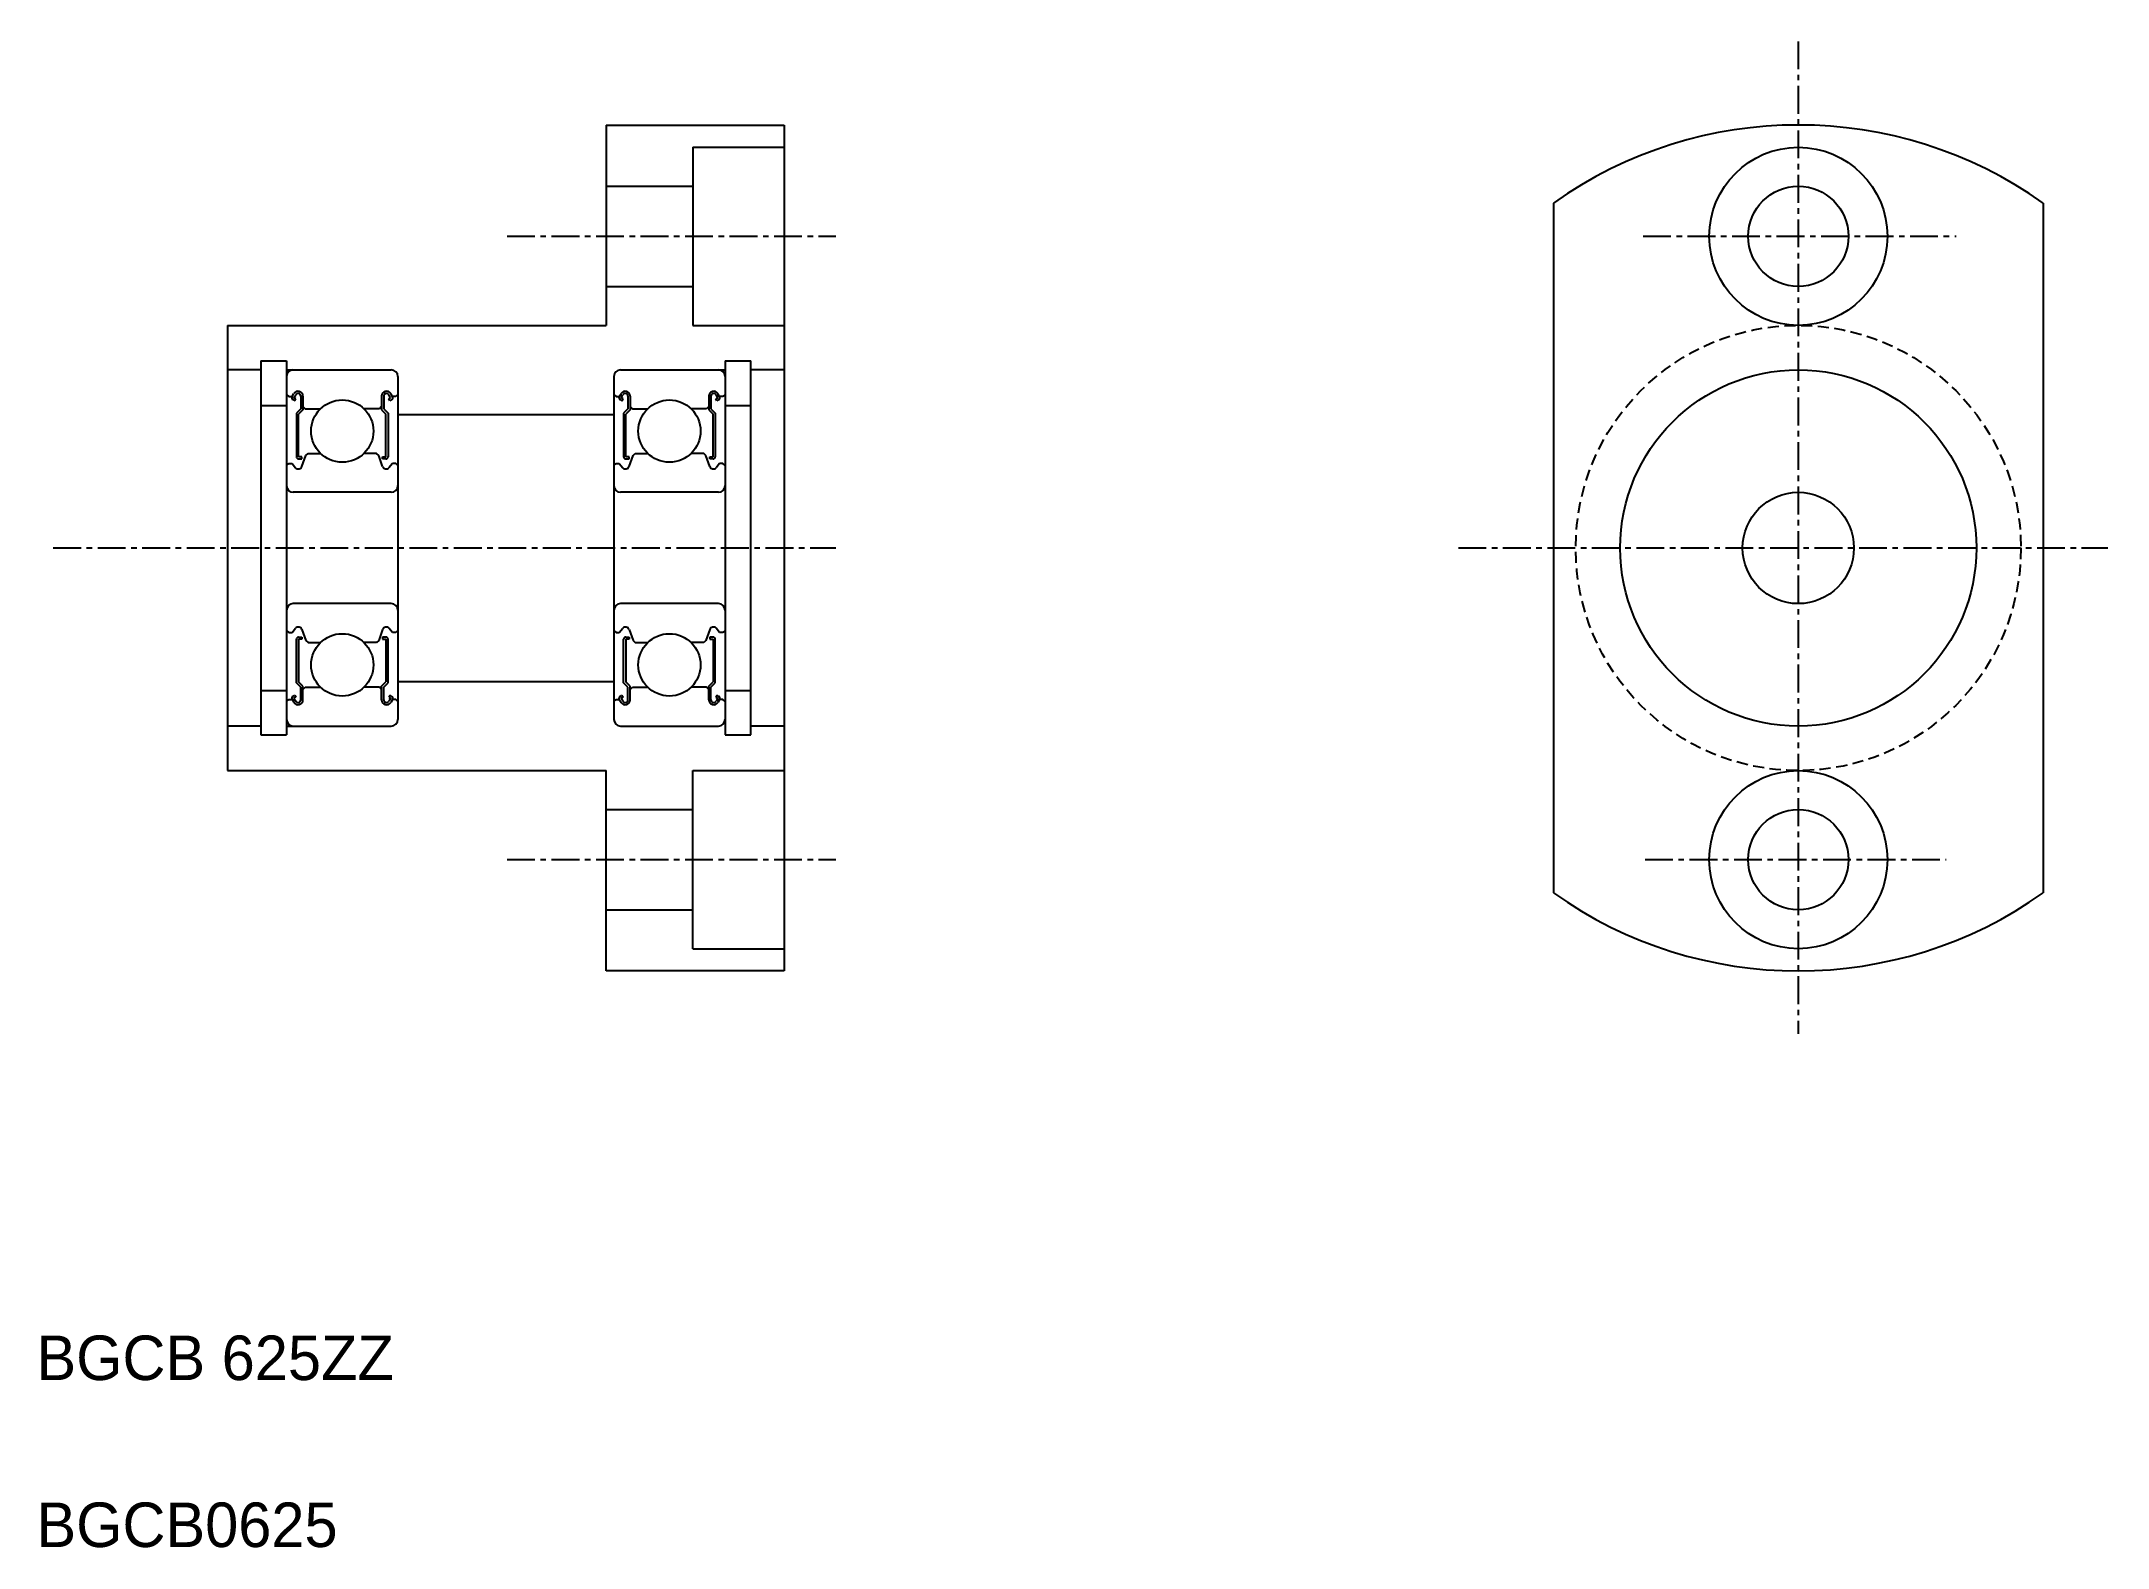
# Model space of a CAD drawing. Extents: x 101.7 to 194.5, y 72.2 to 139.8.
import ezdxf

# ---------------------------------------------------------------- set-up
doc = ezdxf.new("R2010")
doc.units = 0
doc.linetypes.add('CENTER', pattern=[2, 1.25, -0.25, 0.25, -0.25])
doc.linetypes.add('DASHED', pattern=[0.75, 0.5, -0.25])
doc.layers.get('0').update_dxf_attribs({"linetype": 'CONTINUOUS'})
doc.layers.add('CENTER', color=1, linetype='CENTER')

msp = doc.modelspace()

# ---------------------------------------------------------------- linework, layer by layer
at = {"color": 7, "linetype": 'CONTINUOUS'}
for p, q in [((127.079, 136.07), (135.079, 136.07)), ((127.079, 136.07), (127.079, 127.07)), ((129.079, 136.07), (129.079, 136.07)), ((131.079, 136.07), (131.079, 136.07)), ((135.079, 136.07), (135.079, 98.07)), ((130.979, 135.07), (130.979, 127.07)), ((130.979, 135.07), (135.079, 135.07)), ((127.079, 133.32), (130.979, 133.32)), ((169.643, 132.562), (169.643, 101.578)), ((191.643, 132.562), (191.643, 101.578)), ((127.079, 128.82), (130.979, 128.82)), ((110.079, 127.07), (110.079, 107.07)), ((110.079, 127.07), (127.079, 127.07)), ((130.979, 127.07), (135.079, 127.07)), ((111.569, 125.47), (111.569, 108.67)), ((111.569, 125.47), (112.729, 125.47)), ((112.729, 125.47), (112.729, 108.67)), ((132.429, 125.47), (132.429, 108.67)), ((132.429, 125.47), (133.589, 125.47)), ((133.589, 108.67), (133.589, 125.47)), ((111.569, 125.07), (110.079, 125.07)), ((112.729, 125.07), (117.429, 125.07)), ((117.729, 124.77), (117.729, 109.37)), ((127.429, 124.77), (127.429, 109.37)), ((127.729, 125.07), (132.429, 125.07)), ((135.079, 125.07), (133.589, 125.07)), ((111.569, 123.47), (112.729, 123.47)), ((112.729, 123.97), (112.829, 123.87)), ((112.829, 123.87), (112.973, 123.87)), ((112.973, 123.87), (113.053, 124.005)), ((113.009, 123.736), (113.094, 123.687)), ((113.058, 123.821), (113.138, 123.956)), ((113.143, 123.772), (113.058, 123.821)), ((113.094, 123.687), (113.143, 123.772)), ((113.364, 123.895), (113.364, 123.32)), ((113.462, 123.895), (113.462, 123.279)), ((116.996, 123.895), (116.996, 123.279)), ((117.093, 123.895), (117.093, 123.32)), ((117.315, 123.772), (117.4, 123.821)), ((117.364, 123.687), (117.315, 123.772)), ((117.4, 123.821), (117.32, 123.956)), ((117.449, 123.736), (117.364, 123.687)), ((117.484, 123.87), (117.405, 124.005)), ((117.629, 123.87), (117.484, 123.87)), ((117.729, 123.97), (117.629, 123.87)), ((127.429, 123.97), (127.529, 123.87)), ((127.529, 123.87), (127.673, 123.87)), ((127.673, 123.87), (127.753, 124.005)), ((127.709, 123.736), (127.794, 123.687)), ((127.758, 123.821), (127.838, 123.956)), ((127.843, 123.772), (127.758, 123.821)), ((127.794, 123.687), (127.843, 123.772)), ((128.064, 123.895), (128.064, 123.32)), ((128.162, 123.895), (128.162, 123.279)), ((131.696, 123.895), (131.696, 123.279)), ((131.793, 123.895), (131.793, 123.32)), ((132.015, 123.772), (132.1, 123.821)), ((132.064, 123.687), (132.015, 123.772)), ((132.1, 123.821), (132.02, 123.956)), ((132.149, 123.736), (132.064, 123.687)), ((132.184, 123.87), (132.105, 124.005)), ((132.329, 123.87), (132.184, 123.87)), ((132.429, 123.97), (132.329, 123.87)), ((132.429, 123.47), (133.589, 123.47)), ((113.364, 123.32), (113.169, 123.124)), ((113.169, 123.124), (113.169, 121.168)), ((113.462, 123.279), (113.267, 123.084)), ((113.267, 121.168), (113.267, 123.084)), ((113.462, 123.42), (113.562, 123.32)), ((113.562, 123.32), (114.249, 123.32)), ((116.896, 123.32), (116.209, 123.32)), ((116.996, 123.42), (116.896, 123.32)), ((116.996, 123.279), (117.191, 123.084)), ((117.093, 123.32), (117.289, 123.124)), ((117.191, 121.168), (117.191, 123.084)), ((117.289, 123.124), (117.289, 121.168)), ((117.729, 123.07), (127.429, 123.07)), ((128.064, 123.32), (127.869, 123.124)), ((127.869, 123.124), (127.869, 121.168)), ((128.162, 123.279), (127.967, 123.084)), ((127.967, 121.168), (127.967, 123.084)), ((128.162, 123.42), (128.262, 123.32)), ((128.262, 123.32), (128.949, 123.32)), ((131.596, 123.32), (130.909, 123.32)), ((131.696, 123.42), (131.596, 123.32)), ((131.696, 123.279), (131.891, 123.084)), ((131.793, 123.32), (131.989, 123.124)), ((131.891, 121.168), (131.891, 123.084)), ((131.989, 123.124), (131.989, 121.168)), ((112.729, 120.77), (112.829, 120.87)), ((112.829, 120.87), (112.973, 120.87)), ((112.973, 120.87), (113.131, 120.677)), ((113.413, 121.168), (113.267, 121.168)), ((113.267, 121.07), (113.413, 121.07)), ((113.413, 120.735), (113.592, 121.226)), ((113.413, 121.07), (113.413, 121.168)), ((113.592, 121.226), (113.692, 121.32)), ((113.692, 121.32), (114.249, 121.32)), ((116.766, 121.32), (116.209, 121.32)), ((116.866, 121.226), (116.766, 121.32)), ((117.044, 120.735), (116.866, 121.226)), ((117.044, 121.168), (117.191, 121.168)), ((117.044, 121.07), (117.044, 121.168)), ((117.191, 121.07), (117.044, 121.07)), ((117.484, 120.87), (117.327, 120.677)), ((117.629, 120.87), (117.484, 120.87)), ((117.729, 120.77), (117.629, 120.87)), ((127.429, 120.77), (127.529, 120.87)), ((127.529, 120.87), (127.673, 120.87)), ((127.673, 120.87), (127.831, 120.677)), ((128.113, 121.168), (127.967, 121.168)), ((127.967, 121.07), (128.113, 121.07)), ((128.113, 120.735), (128.292, 121.226)), ((128.113, 121.07), (128.113, 121.168)), ((128.292, 121.226), (128.392, 121.32)), ((128.392, 121.32), (128.949, 121.32)), ((131.466, 121.32), (130.909, 121.32)), ((131.566, 121.226), (131.466, 121.32)), ((131.744, 120.735), (131.566, 121.226)), ((131.744, 121.07), (131.744, 121.168)), ((131.744, 121.168), (131.891, 121.168)), ((131.891, 121.07), (131.744, 121.07)), ((132.184, 120.87), (132.027, 120.677)), ((132.329, 120.87), (132.184, 120.87)), ((132.429, 120.77), (132.329, 120.87)), ((117.429, 119.57), (113.029, 119.57)), ((132.129, 119.57), (127.729, 119.57)), ((117.429, 114.57), (113.029, 114.57)), ((132.129, 114.57), (127.729, 114.57)), ((112.729, 113.37), (112.829, 113.27)), ((112.829, 113.27), (112.973, 113.27)), ((112.973, 113.27), (113.131, 113.462)), ((113.413, 113.404), (113.592, 112.914)), ((117.044, 113.404), (116.866, 112.914)), ((117.484, 113.27), (117.327, 113.462)), ((117.629, 113.27), (117.484, 113.27)), ((117.729, 113.37), (117.629, 113.27)), ((127.429, 113.37), (127.529, 113.27)), ((127.529, 113.27), (127.673, 113.27)), ((127.673, 113.27), (127.831, 113.462)), ((128.113, 113.404), (128.292, 112.914)), ((131.744, 113.404), (131.566, 112.914)), ((132.184, 113.27), (132.027, 113.462)), ((132.329, 113.27), (132.184, 113.27)), ((132.429, 113.37), (132.329, 113.27)), ((113.169, 111.015), (113.169, 112.972)), ((113.267, 113.07), (113.413, 113.07)), ((113.267, 112.972), (113.267, 111.056)), ((113.413, 112.972), (113.267, 112.972)), ((113.413, 113.07), (113.413, 112.972)), ((113.592, 112.914), (113.692, 112.82)), ((113.692, 112.82), (114.249, 112.82)), ((116.766, 112.82), (116.209, 112.82)), ((116.866, 112.914), (116.766, 112.82)), ((117.191, 113.07), (117.044, 113.07)), ((117.044, 113.07), (117.044, 112.972)), ((117.044, 112.972), (117.191, 112.972)), ((117.191, 112.972), (117.191, 111.056)), ((117.289, 111.015), (117.289, 112.972)), ((127.869, 111.015), (127.869, 112.972)), ((127.967, 113.07), (128.113, 113.07)), ((127.967, 112.972), (127.967, 111.056)), ((128.113, 112.972), (127.967, 112.972)), ((128.113, 113.07), (128.113, 112.972)), ((128.292, 112.914), (128.392, 112.82)), ((128.392, 112.82), (128.949, 112.82)), ((131.466, 112.82), (130.909, 112.82)), ((131.566, 112.914), (131.466, 112.82)), ((131.744, 113.07), (131.744, 112.972)), ((131.891, 113.07), (131.744, 113.07)), ((131.744, 112.972), (131.891, 112.972)), ((131.891, 112.972), (131.891, 111.056)), ((131.989, 111.015), (131.989, 112.972)), ((111.569, 110.67), (112.729, 110.67)), ((113.364, 110.82), (113.169, 111.015)), ((113.462, 110.86), (113.267, 111.056)), ((113.364, 110.245), (113.364, 110.82)), ((113.462, 110.245), (113.462, 110.86)), ((113.462, 110.72), (113.562, 110.82)), ((113.562, 110.82), (114.249, 110.82)), ((116.896, 110.82), (116.209, 110.82)), ((116.996, 110.72), (116.896, 110.82)), ((116.996, 110.86), (117.191, 111.056)), ((116.996, 110.245), (116.996, 110.86)), ((117.093, 110.82), (117.289, 111.015)), ((117.093, 110.245), (117.093, 110.82)), ((117.729, 111.07), (127.429, 111.07)), ((128.064, 110.82), (127.869, 111.015)), ((128.162, 110.86), (127.967, 111.056)), ((128.064, 110.245), (128.064, 110.82)), ((128.162, 110.245), (128.162, 110.86)), ((128.162, 110.72), (128.262, 110.82)), ((128.262, 110.82), (128.949, 110.82)), ((131.596, 110.82), (130.909, 110.82)), ((131.696, 110.72), (131.596, 110.82)), ((131.696, 110.86), (131.891, 111.056)), ((131.696, 110.245), (131.696, 110.86)), ((131.793, 110.82), (131.989, 111.015)), ((131.793, 110.245), (131.793, 110.82)), ((132.429, 110.67), (133.589, 110.67)), ((112.729, 110.17), (112.829, 110.27)), ((112.829, 110.27), (112.973, 110.27)), ((112.973, 110.27), (113.053, 110.135)), ((113.009, 110.403), (113.094, 110.452)), ((113.143, 110.368), (113.058, 110.319)), ((113.058, 110.319), (113.138, 110.184)), ((113.094, 110.452), (113.143, 110.368)), ((117.364, 110.452), (117.315, 110.368)), ((117.315, 110.368), (117.4, 110.319)), ((117.4, 110.319), (117.32, 110.184)), ((117.449, 110.403), (117.364, 110.452)), ((117.484, 110.27), (117.405, 110.135)), ((117.629, 110.27), (117.484, 110.27)), ((117.729, 110.17), (117.629, 110.27)), ((127.429, 110.17), (127.529, 110.27)), ((127.529, 110.27), (127.673, 110.27)), ((127.673, 110.27), (127.753, 110.135)), ((127.709, 110.403), (127.794, 110.452)), ((127.843, 110.368), (127.758, 110.319)), ((127.758, 110.319), (127.838, 110.184)), ((127.794, 110.452), (127.843, 110.368)), ((132.064, 110.452), (132.015, 110.368)), ((132.015, 110.368), (132.1, 110.319)), ((132.1, 110.319), (132.02, 110.184)), ((132.149, 110.403), (132.064, 110.452)), ((132.184, 110.27), (132.105, 110.135)), ((132.329, 110.27), (132.184, 110.27)), ((132.429, 110.17), (132.329, 110.27)), ((111.569, 109.07), (110.079, 109.07)), ((111.569, 108.67), (112.729, 108.67)), ((112.729, 109.07), (117.429, 109.07)), ((127.729, 109.07), (132.129, 109.07)), ((132.429, 108.67), (133.589, 108.67)), ((135.079, 109.07), (133.589, 109.07)), ((110.079, 107.07), (127.079, 107.07)), ((127.079, 98.07), (127.079, 107.07)), ((130.979, 99.07), (130.979, 107.07)), ((130.979, 107.07), (135.079, 107.07)), ((127.079, 105.32), (130.979, 105.32)), ((127.079, 100.82), (130.979, 100.82)), ((130.979, 99.07), (135.079, 99.07)), ((135.079, 98.07), (127.079, 98.07))]:
    msp.add_line(p, q, dxfattribs=at)
for centre, radius in [((180.643, 131.07), 4), ((180.643, 131.07), 2.25), ((180.643, 117.07), 8), ((115.229, 122.32), 1.4), ((129.929, 122.32), 1.4), ((180.643, 117.07), 2.5), ((115.229, 111.82), 1.4), ((129.929, 111.82), 1.4), ((180.643, 103.07), 4), ((180.643, 103.07), 2.25)]:
    msp.add_circle(centre, radius, dxfattribs=at)
at = {"color": 3, "linetype": 'DASHED'}
msp.add_circle((180.643, 117.07), 10, dxfattribs=at)
at = {"color": 7, "linetype": 'CONTINUOUS'}
for centre, radius, start, end in [((180.643, 117.07), 19, 54.62346, 125.37654), ((113.029, 124.77), 0.3, 90, 180), ((117.429, 124.77), 0.3, 0, 90), ((127.729, 124.77), 0.3, 90, 180), ((132.129, 124.77), 0.3, 0, 90), ((113.058, 123.821), 0.0978, 150.01376, 239.99626), ((113.243, 123.895), 0.219, 0, 150.00027), ((113.243, 123.895), 0.121, 0, 150.00005), ((117.215, 123.895), 0.219, 29.99973, 180), ((117.215, 123.895), 0.121, 29.99995, 180), ((117.4, 123.821), 0.0978, 300.00374, 29.98624), ((127.758, 123.821), 0.0978, 150.01376, 239.99626), ((127.943, 123.895), 0.219, 0, 150.00027), ((127.943, 123.895), 0.121, 0, 150.00005), ((131.915, 123.895), 0.219, 29.99973, 180), ((131.915, 123.895), 0.121, 29.99995, 180), ((132.1, 123.821), 0.0978, 300.00374, 29.98624), ((113.256, 120.783), 0.164, 220.00009, 343.15288), ((113.267, 121.168), 0.0978, 180.00005, 270.00003), ((117.201, 120.783), 0.164, 196.84712, 319.99991), ((117.191, 121.168), 0.0978, 269.99997, 359.99995), ((127.956, 120.783), 0.164, 220.00009, 343.15288), ((127.967, 121.168), 0.0978, 180.00005, 270.00003), ((131.901, 120.783), 0.164, 196.84712, 319.99991), ((131.891, 121.168), 0.0978, 269.99997, 359.99995), ((113.029, 119.87), 0.3, 180, 270), ((117.429, 119.87), 0.3, 270, 0), ((127.729, 119.87), 0.3, 180, 270), ((132.129, 119.87), 0.3, 270, 0), ((113.029, 114.27), 0.3, 90, 180), ((117.429, 114.27), 0.3, 0, 90), ((127.729, 114.27), 0.3, 90, 180), ((132.129, 114.27), 0.3, 0, 90), ((113.256, 113.357), 0.164, 16.84712, 139.99991), ((117.201, 113.357), 0.164, 40.00009, 163.15288), ((127.956, 113.357), 0.164, 16.84712, 139.99991), ((131.901, 113.357), 0.164, 40.00009, 163.15288), ((113.267, 112.972), 0.0978, 89.99997, 179.99995), ((117.191, 112.972), 0.0978, 0.00005, 90.00003), ((127.967, 112.972), 0.0978, 89.99997, 179.99995), ((131.891, 112.972), 0.0978, 0.00005, 90.00003), ((113.058, 110.319), 0.0978, 120.00374, 209.98624), ((113.243, 110.245), 0.219, 209.99973, 0), ((113.243, 110.245), 0.121, 209.99995, 0), ((117.215, 110.245), 0.219, 180, 330.00027), ((117.215, 110.245), 0.121, 180, 330.00005), ((117.4, 110.319), 0.0978, 330.01376, 59.99626), ((127.758, 110.319), 0.0978, 120.00374, 209.98624), ((127.943, 110.245), 0.219, 209.99973, 0), ((127.943, 110.245), 0.121, 209.99995, 0), ((131.915, 110.245), 0.219, 180, 330.00027), ((131.915, 110.245), 0.121, 180, 330.00005), ((132.1, 110.319), 0.0978, 330.01376, 59.99626), ((113.029, 109.37), 0.3, 180, 270), ((117.429, 109.37), 0.3, 270, 0), ((127.729, 109.37), 0.3, 180, 270), ((132.129, 109.37), 0.3, 270, 0), ((180.643, 117.07), 19, 234.62346, 305.37654)]:
    msp.add_arc(centre, radius, start, end, dxfattribs=at)
at = {"layer": 'CENTER', "color": 1, "linetype": 'CENTER'}
for p, q in [((180.643, 139.829), (180.643, 95.24)), ((122.631, 131.07), (137.41, 131.07)), ((173.669, 131.07), (187.73, 131.07)), ((102.244, 117.07), (137.41, 117.07)), ((165.372, 117.07), (194.542, 117.07)), ((122.631, 103.07), (137.41, 103.07)), ((173.756, 103.07), (187.293, 103.07))]:
    msp.add_line(p, q, dxfattribs=at)

# ---------------------------------------------------------------- texts
at = {"color": 7, "linetype": 'CONTINUOUS'}
for s, p in [('BGCB 625ZZ', (101.49, 79.692)), ('BGCB0625', (101.49, 72.192))]:
    msp.add_text(s, height=2, dxfattribs=at).set_placement(p)

doc.saveas('drawing.dxf')
